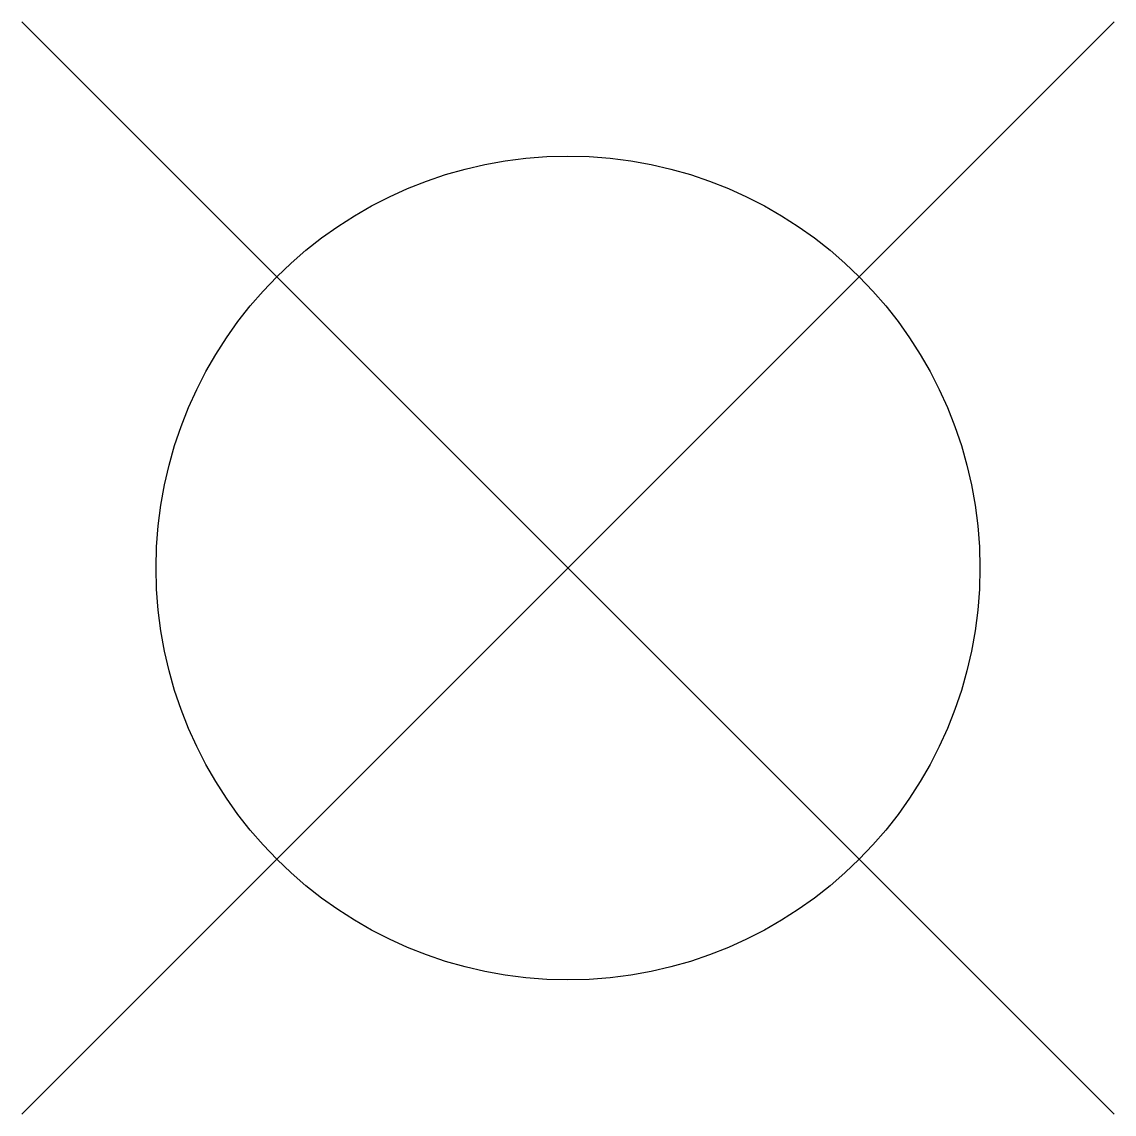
# Model space of a CAD drawing. Header units: metres. Extents: x -2.65 to 2.65, y -2.65 to 2.65.
import ezdxf

# ---------------------------------------------------------------- set-up
doc = ezdxf.new("R2010")
doc.units = ezdxf.units.M

msp = doc.modelspace()

# ---------------------------------------------------------------- linework, layer by layer
for p, q in [((-2.6516, -2.6517), (2.6517, 2.6516)), ((2.6517, -2.6517), (-2.6516, 2.6516)), ((-1.4142, -1.4142), (1.4142, 1.4142))]:
    msp.add_line(p, q)
msp.add_circle((0, 0), 2)

doc.saveas('drawing.dxf')
